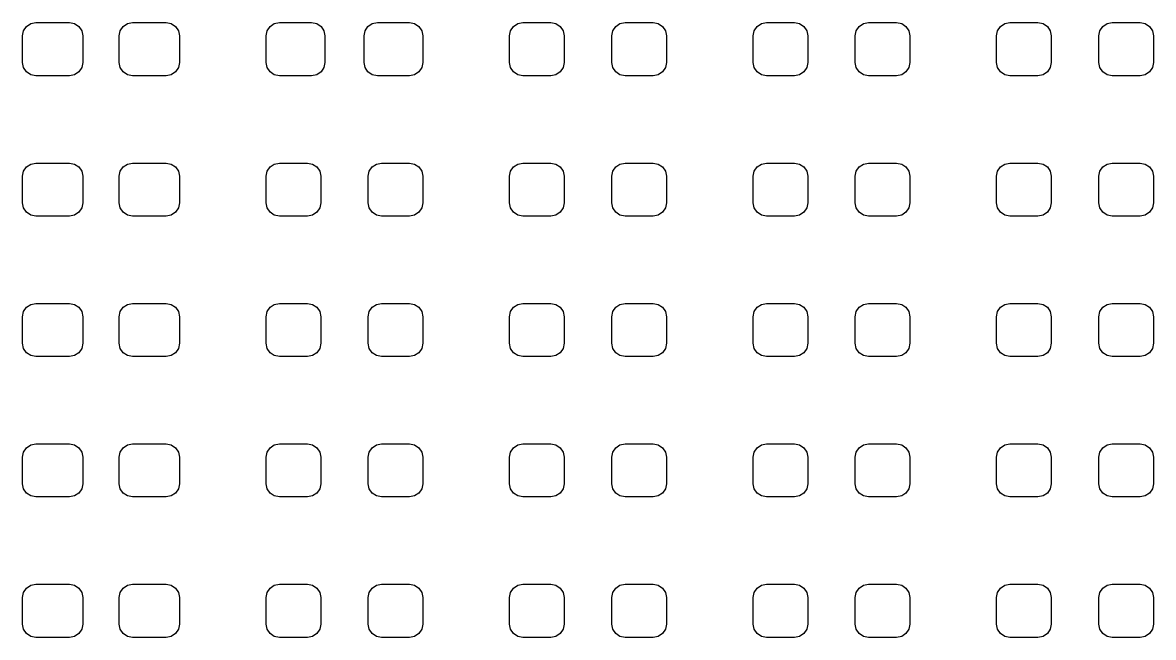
# Model space of a CAD drawing. Header units: inches. Extents: x 8.5 to 12.64, y -5.55 to -2.16.
# Drawn here: x 8.495 to 9.29, y -3.083 to -2.65 of the extents above; entities that cross this region are included whole.
import ezdxf

# ---------------------------------------------------------------- set-up
doc = ezdxf.new("R2010")
doc.units = ezdxf.units.IN
doc.header["$MEASUREMENT"] = 0
doc.layers.add('F.Paste', color=253, linetype='CONTINUOUS', true_color=0xb4a09a)

msp = doc.modelspace()

# ---------------------------------------------------------------- linework, layer by layer
at = {"layer": 'F.Paste', "linetype": 'CONTINUOUS'}
for p, q in [((8.49508, -2.65955), (8.49579, -2.65597)), ((8.49579, -2.65597), (8.49782, -2.65294)), ((8.49782, -2.65294), (8.50085, -2.65091)), ((8.50085, -2.65091), (8.50443, -2.6502)), ((8.50443, -2.6502), (8.52805, -2.6502)), ((8.52805, -2.6502), (8.53163, -2.65091)), ((8.53163, -2.65091), (8.53466, -2.65294)), ((8.53466, -2.65294), (8.53669, -2.65597)), ((8.53669, -2.65597), (8.5374, -2.65955)), ((8.56299, -2.65955), (8.5637, -2.65597)), ((8.5637, -2.65597), (8.56573, -2.65294)), ((8.56573, -2.65294), (8.56876, -2.65091)), ((8.56876, -2.65091), (8.57234, -2.6502)), ((8.57234, -2.6502), (8.59596, -2.6502)), ((8.59596, -2.6502), (8.59954, -2.65091)), ((8.59954, -2.65091), (8.60258, -2.65294)), ((8.60258, -2.65294), (8.6046, -2.65597)), ((8.6046, -2.65597), (8.60531, -2.65955)), ((8.66634, -2.65955), (8.66705, -2.65597)), ((8.66705, -2.65597), (8.66908, -2.65294)), ((8.66908, -2.65294), (8.67211, -2.65091)), ((8.67211, -2.65091), (8.67569, -2.6502)), ((8.67569, -2.6502), (8.69833, -2.6502)), ((8.69833, -2.6502), (8.70191, -2.65091)), ((8.70191, -2.65091), (8.70494, -2.65294)), ((8.70494, -2.65294), (8.70697, -2.65597)), ((8.70697, -2.65597), (8.70768, -2.65955)), ((8.73524, -2.65955), (8.73595, -2.65597)), ((8.73595, -2.65597), (8.73797, -2.65294)), ((8.73797, -2.65294), (8.74101, -2.65091)), ((8.74101, -2.65091), (8.74459, -2.6502)), ((8.74459, -2.6502), (8.76722, -2.6502)), ((8.76722, -2.6502), (8.7708, -2.65091)), ((8.7708, -2.65091), (8.77384, -2.65294)), ((8.77384, -2.65294), (8.77586, -2.65597)), ((8.77586, -2.65597), (8.77657, -2.65955)), ((8.8376, -2.65955), (8.83831, -2.65597)), ((8.83831, -2.65597), (8.84034, -2.65294)), ((8.84034, -2.65294), (8.84337, -2.65091)), ((8.84337, -2.65091), (8.84695, -2.6502)), ((8.84695, -2.6502), (8.86663, -2.6502)), ((8.86663, -2.6502), (8.87021, -2.65091)), ((8.87021, -2.65091), (8.87325, -2.65294)), ((8.87325, -2.65294), (8.87527, -2.65597)), ((8.87527, -2.65597), (8.87598, -2.65955)), ((8.90945, -2.65955), (8.91016, -2.65597)), ((8.91016, -2.65597), (8.91219, -2.65294)), ((8.91219, -2.65294), (8.91522, -2.65091)), ((8.91522, -2.65091), (8.9188, -2.6502)), ((8.9188, -2.6502), (8.93848, -2.6502)), ((8.93848, -2.6502), (8.94206, -2.65091)), ((8.94206, -2.65091), (8.9451, -2.65294)), ((8.9451, -2.65294), (8.94712, -2.65597)), ((8.94712, -2.65597), (8.94783, -2.65955)), ((9.00886, -2.65955), (9.00957, -2.65597)), ((9.00957, -2.65597), (9.0116, -2.65294)), ((9.0116, -2.65294), (9.01463, -2.65091)), ((9.01463, -2.65091), (9.01821, -2.6502)), ((9.01821, -2.6502), (9.03789, -2.6502)), ((9.03789, -2.6502), (9.04147, -2.65091)), ((9.04147, -2.65091), (9.04451, -2.65294)), ((9.04451, -2.65294), (9.04653, -2.65597)), ((9.04653, -2.65597), (9.04724, -2.65955)), ((9.08071, -2.65955), (9.08142, -2.65597)), ((9.08142, -2.65597), (9.08345, -2.65294)), ((9.08345, -2.65294), (9.08648, -2.65091)), ((9.08648, -2.65091), (9.09006, -2.6502)), ((9.09006, -2.6502), (9.10974, -2.6502)), ((9.10974, -2.6502), (9.11332, -2.65091)), ((9.11332, -2.65091), (9.11636, -2.65294)), ((9.11636, -2.65294), (9.11838, -2.65597)), ((9.11838, -2.65597), (9.11909, -2.65955)), ((9.18012, -2.65955), (9.18083, -2.65597)), ((9.18083, -2.65597), (9.18286, -2.65294)), ((9.18286, -2.65294), (9.18589, -2.65091)), ((9.18589, -2.65091), (9.18947, -2.6502)), ((9.18947, -2.6502), (9.20915, -2.6502)), ((9.20915, -2.6502), (9.21273, -2.65091)), ((9.21273, -2.65091), (9.21577, -2.65294)), ((9.21577, -2.65294), (9.21779, -2.65597)), ((9.21779, -2.65597), (9.2185, -2.65955)), ((9.25197, -2.65955), (9.25268, -2.65597)), ((9.25268, -2.65597), (9.25471, -2.65294)), ((9.25471, -2.65294), (9.25774, -2.65091)), ((9.25774, -2.65091), (9.26132, -2.6502)), ((9.26132, -2.6502), (9.281, -2.6502)), ((9.281, -2.6502), (9.28458, -2.65091)), ((9.28458, -2.65091), (9.28762, -2.65294)), ((9.28762, -2.65294), (9.28964, -2.65597)), ((9.28964, -2.65597), (9.29035, -2.65955)), ((8.49508, -2.67825), (8.49508, -2.65955)), ((8.5374, -2.65955), (8.5374, -2.67825)), ((8.56299, -2.67825), (8.56299, -2.65955)), ((8.60531, -2.65955), (8.60531, -2.67825)), ((8.66634, -2.67825), (8.66634, -2.65955)), ((8.70768, -2.65955), (8.70768, -2.67825)), ((8.73524, -2.67825), (8.73524, -2.65955)), ((8.77657, -2.65955), (8.77657, -2.67825)), ((8.8376, -2.67825), (8.8376, -2.65955)), ((8.87598, -2.65955), (8.87598, -2.67825)), ((8.90945, -2.67825), (8.90945, -2.65955)), ((8.94783, -2.65955), (8.94783, -2.67825)), ((9.00886, -2.67825), (9.00886, -2.65955)), ((9.04724, -2.65955), (9.04724, -2.67825)), ((9.08071, -2.67825), (9.08071, -2.65955)), ((9.11909, -2.65955), (9.11909, -2.67825)), ((9.18012, -2.67825), (9.18012, -2.65955)), ((9.2185, -2.65955), (9.2185, -2.67825)), ((9.25197, -2.67825), (9.25197, -2.65955)), ((9.29035, -2.65955), (9.29035, -2.67825)), ((8.49579, -2.68183), (8.49508, -2.67825)), ((8.5374, -2.67825), (8.53669, -2.68183)), ((8.5637, -2.68183), (8.56299, -2.67825)), ((8.60531, -2.67825), (8.6046, -2.68183)), ((8.66705, -2.68183), (8.66634, -2.67825)), ((8.70768, -2.67825), (8.70697, -2.68183)), ((8.73595, -2.68183), (8.73524, -2.67825)), ((8.77657, -2.67825), (8.77586, -2.68183)), ((8.83831, -2.68183), (8.8376, -2.67825)), ((8.87598, -2.67825), (8.87527, -2.68183)), ((8.91016, -2.68183), (8.90945, -2.67825)), ((8.94783, -2.67825), (8.94712, -2.68183)), ((9.00957, -2.68183), (9.00886, -2.67825)), ((9.04724, -2.67825), (9.04653, -2.68183)), ((9.08142, -2.68183), (9.08071, -2.67825)), ((9.11909, -2.67825), (9.11838, -2.68183)), ((9.18083, -2.68183), (9.18012, -2.67825)), ((9.2185, -2.67825), (9.21779, -2.68183)), ((9.25268, -2.68183), (9.25197, -2.67825)), ((9.29035, -2.67825), (9.28964, -2.68183)), ((8.49782, -2.68486), (8.49579, -2.68183)), ((8.50085, -2.68689), (8.49782, -2.68486)), ((8.50443, -2.6876), (8.50085, -2.68689)), ((8.52805, -2.6876), (8.50443, -2.6876)), ((8.53163, -2.68689), (8.52805, -2.6876)), ((8.53466, -2.68486), (8.53163, -2.68689)), ((8.53669, -2.68183), (8.53466, -2.68486)), ((8.56573, -2.68486), (8.5637, -2.68183)), ((8.56876, -2.68689), (8.56573, -2.68486)), ((8.57234, -2.6876), (8.56876, -2.68689)), ((8.59596, -2.6876), (8.57234, -2.6876)), ((8.59954, -2.68689), (8.59596, -2.6876)), ((8.60258, -2.68486), (8.59954, -2.68689)), ((8.6046, -2.68183), (8.60258, -2.68486)), ((8.66908, -2.68486), (8.66705, -2.68183)), ((8.67211, -2.68689), (8.66908, -2.68486)), ((8.67569, -2.6876), (8.67211, -2.68689)), ((8.69833, -2.6876), (8.67569, -2.6876)), ((8.70191, -2.68689), (8.69833, -2.6876)), ((8.70494, -2.68486), (8.70191, -2.68689)), ((8.70697, -2.68183), (8.70494, -2.68486)), ((8.73797, -2.68486), (8.73595, -2.68183)), ((8.74101, -2.68689), (8.73797, -2.68486)), ((8.74459, -2.6876), (8.74101, -2.68689)), ((8.76722, -2.6876), (8.74459, -2.6876)), ((8.7708, -2.68689), (8.76722, -2.6876)), ((8.77384, -2.68486), (8.7708, -2.68689)), ((8.77586, -2.68183), (8.77384, -2.68486)), ((8.84034, -2.68486), (8.83831, -2.68183)), ((8.84337, -2.68689), (8.84034, -2.68486)), ((8.84695, -2.6876), (8.84337, -2.68689)), ((8.86663, -2.6876), (8.84695, -2.6876)), ((8.87021, -2.68689), (8.86663, -2.6876)), ((8.87325, -2.68486), (8.87021, -2.68689)), ((8.87527, -2.68183), (8.87325, -2.68486)), ((8.91219, -2.68486), (8.91016, -2.68183)), ((8.91522, -2.68689), (8.91219, -2.68486)), ((8.9188, -2.6876), (8.91522, -2.68689)), ((8.93848, -2.6876), (8.9188, -2.6876)), ((8.94206, -2.68689), (8.93848, -2.6876)), ((8.9451, -2.68486), (8.94206, -2.68689)), ((8.94712, -2.68183), (8.9451, -2.68486)), ((9.0116, -2.68486), (9.00957, -2.68183)), ((9.01463, -2.68689), (9.0116, -2.68486)), ((9.01821, -2.6876), (9.01463, -2.68689)), ((9.03789, -2.6876), (9.01821, -2.6876)), ((9.04147, -2.68689), (9.03789, -2.6876)), ((9.04451, -2.68486), (9.04147, -2.68689)), ((9.04653, -2.68183), (9.04451, -2.68486)), ((9.08345, -2.68486), (9.08142, -2.68183)), ((9.08648, -2.68689), (9.08345, -2.68486)), ((9.09006, -2.6876), (9.08648, -2.68689)), ((9.10974, -2.6876), (9.09006, -2.6876)), ((9.11332, -2.68689), (9.10974, -2.6876)), ((9.11636, -2.68486), (9.11332, -2.68689)), ((9.11838, -2.68183), (9.11636, -2.68486)), ((9.18286, -2.68486), (9.18083, -2.68183)), ((9.18589, -2.68689), (9.18286, -2.68486)), ((9.18947, -2.6876), (9.18589, -2.68689)), ((9.20915, -2.6876), (9.18947, -2.6876)), ((9.21273, -2.68689), (9.20915, -2.6876)), ((9.21577, -2.68486), (9.21273, -2.68689)), ((9.21779, -2.68183), (9.21577, -2.68486)), ((9.25471, -2.68486), (9.25268, -2.68183)), ((9.25774, -2.68689), (9.25471, -2.68486)), ((9.26132, -2.6876), (9.25774, -2.68689)), ((9.281, -2.6876), (9.26132, -2.6876)), ((9.28458, -2.68689), (9.281, -2.6876)), ((9.28762, -2.68486), (9.28458, -2.68689)), ((9.28964, -2.68183), (9.28762, -2.68486)), ((8.49782, -2.75175), (8.50085, -2.74973)), ((8.50085, -2.74973), (8.50443, -2.74902)), ((8.50443, -2.74902), (8.52805, -2.74902)), ((8.52805, -2.74902), (8.53163, -2.74973)), ((8.53163, -2.74973), (8.53466, -2.75175)), ((8.56573, -2.75175), (8.56876, -2.74973)), ((8.56876, -2.74973), (8.57234, -2.74902)), ((8.57234, -2.74902), (8.59596, -2.74902)), ((8.59596, -2.74902), (8.59954, -2.74973)), ((8.59954, -2.74973), (8.60258, -2.75175)), ((8.66908, -2.75175), (8.67211, -2.74973)), ((8.67211, -2.74973), (8.67569, -2.74902)), ((8.67569, -2.74902), (8.69537, -2.74902)), ((8.69537, -2.74902), (8.69895, -2.74973)), ((8.69895, -2.74973), (8.70199, -2.75175)), ((8.74093, -2.75175), (8.74396, -2.74973)), ((8.74396, -2.74973), (8.74754, -2.74902)), ((8.74754, -2.74902), (8.76722, -2.74902)), ((8.76722, -2.74902), (8.7708, -2.74973)), ((8.7708, -2.74973), (8.77384, -2.75175)), ((8.84034, -2.75175), (8.84337, -2.74973)), ((8.84337, -2.74973), (8.84695, -2.74902)), ((8.84695, -2.74902), (8.86663, -2.74902)), ((8.86663, -2.74902), (8.87021, -2.74973)), ((8.87021, -2.74973), (8.87325, -2.75175)), ((8.91219, -2.75175), (8.91522, -2.74973)), ((8.91522, -2.74973), (8.9188, -2.74902)), ((8.9188, -2.74902), (8.93848, -2.74902)), ((8.93848, -2.74902), (8.94206, -2.74973)), ((8.94206, -2.74973), (8.9451, -2.75175)), ((9.0116, -2.75175), (9.01463, -2.74973)), ((9.01463, -2.74973), (9.01821, -2.74902)), ((9.01821, -2.74902), (9.03789, -2.74902)), ((9.03789, -2.74902), (9.04147, -2.74973)), ((9.04147, -2.74973), (9.04451, -2.75175)), ((9.08345, -2.75175), (9.08648, -2.74973)), ((9.08648, -2.74973), (9.09006, -2.74902)), ((9.09006, -2.74902), (9.10974, -2.74902)), ((9.10974, -2.74902), (9.11332, -2.74973)), ((9.11332, -2.74973), (9.11636, -2.75175)), ((9.18286, -2.75175), (9.18589, -2.74973)), ((9.18589, -2.74973), (9.18947, -2.74902)), ((9.18947, -2.74902), (9.20915, -2.74902)), ((9.20915, -2.74902), (9.21273, -2.74973)), ((9.21273, -2.74973), (9.21577, -2.75175)), ((9.25471, -2.75175), (9.25774, -2.74973)), ((9.25774, -2.74973), (9.26132, -2.74902)), ((9.26132, -2.74902), (9.281, -2.74902)), ((9.281, -2.74902), (9.28458, -2.74973)), ((9.28458, -2.74973), (9.28762, -2.75175)), ((8.49508, -2.75837), (8.49579, -2.75479)), ((8.49508, -2.77707), (8.49508, -2.75837)), ((8.49579, -2.75479), (8.49782, -2.75175)), ((8.53466, -2.75175), (8.53669, -2.75479)), ((8.53669, -2.75479), (8.5374, -2.75837)), ((8.5374, -2.75837), (8.5374, -2.77707)), ((8.56299, -2.75837), (8.5637, -2.75479)), ((8.56299, -2.77707), (8.56299, -2.75837)), ((8.5637, -2.75479), (8.56573, -2.75175)), ((8.60258, -2.75175), (8.6046, -2.75479)), ((8.6046, -2.75479), (8.60531, -2.75837)), ((8.60531, -2.75837), (8.60531, -2.77707)), ((8.66634, -2.75837), (8.66705, -2.75479)), ((8.66634, -2.77707), (8.66634, -2.75837)), ((8.66705, -2.75479), (8.66908, -2.75175)), ((8.70199, -2.75175), (8.70401, -2.75479)), ((8.70401, -2.75479), (8.70472, -2.75837)), ((8.70472, -2.75837), (8.70472, -2.77707)), ((8.73819, -2.75837), (8.7389, -2.75479)), ((8.73819, -2.77707), (8.73819, -2.75837)), ((8.7389, -2.75479), (8.74093, -2.75175)), ((8.77384, -2.75175), (8.77586, -2.75479)), ((8.77586, -2.75479), (8.77657, -2.75837)), ((8.77657, -2.75837), (8.77657, -2.77707)), ((8.8376, -2.75837), (8.83831, -2.75479)), ((8.8376, -2.77707), (8.8376, -2.75837)), ((8.83831, -2.75479), (8.84034, -2.75175)), ((8.87325, -2.75175), (8.87527, -2.75479)), ((8.87527, -2.75479), (8.87598, -2.75837)), ((8.87598, -2.75837), (8.87598, -2.77707)), ((8.90945, -2.75837), (8.91016, -2.75479)), ((8.90945, -2.77707), (8.90945, -2.75837)), ((8.91016, -2.75479), (8.91219, -2.75175)), ((8.9451, -2.75175), (8.94712, -2.75479)), ((8.94712, -2.75479), (8.94783, -2.75837)), ((8.94783, -2.75837), (8.94783, -2.77707)), ((9.00886, -2.75837), (9.00957, -2.75479)), ((9.00886, -2.77707), (9.00886, -2.75837)), ((9.00957, -2.75479), (9.0116, -2.75175)), ((9.04451, -2.75175), (9.04653, -2.75479)), ((9.04653, -2.75479), (9.04724, -2.75837)), ((9.04724, -2.75837), (9.04724, -2.77707)), ((9.08071, -2.75837), (9.08142, -2.75479)), ((9.08071, -2.77707), (9.08071, -2.75837)), ((9.08142, -2.75479), (9.08345, -2.75175)), ((9.11636, -2.75175), (9.11838, -2.75479)), ((9.11838, -2.75479), (9.11909, -2.75837)), ((9.11909, -2.75837), (9.11909, -2.77707)), ((9.18012, -2.75837), (9.18083, -2.75479)), ((9.18012, -2.77707), (9.18012, -2.75837)), ((9.18083, -2.75479), (9.18286, -2.75175)), ((9.21577, -2.75175), (9.21779, -2.75479)), ((9.21779, -2.75479), (9.2185, -2.75837)), ((9.2185, -2.75837), (9.2185, -2.77707)), ((9.25197, -2.75837), (9.25268, -2.75479)), ((9.25197, -2.77707), (9.25197, -2.75837)), ((9.25268, -2.75479), (9.25471, -2.75175)), ((9.28762, -2.75175), (9.28964, -2.75479)), ((9.28964, -2.75479), (9.29035, -2.75837)), ((9.29035, -2.75837), (9.29035, -2.77707)), ((8.49579, -2.78065), (8.49508, -2.77707)), ((8.49782, -2.78368), (8.49579, -2.78065)), ((8.53669, -2.78065), (8.53466, -2.78368)), ((8.5374, -2.77707), (8.53669, -2.78065)), ((8.5637, -2.78065), (8.56299, -2.77707)), ((8.56573, -2.78368), (8.5637, -2.78065)), ((8.6046, -2.78065), (8.60258, -2.78368)), ((8.60531, -2.77707), (8.6046, -2.78065)), ((8.66705, -2.78065), (8.66634, -2.77707)), ((8.66908, -2.78368), (8.66705, -2.78065)), ((8.70401, -2.78065), (8.70199, -2.78368)), ((8.70472, -2.77707), (8.70401, -2.78065)), ((8.7389, -2.78065), (8.73819, -2.77707)), ((8.74093, -2.78368), (8.7389, -2.78065)), ((8.77586, -2.78065), (8.77384, -2.78368)), ((8.77657, -2.77707), (8.77586, -2.78065)), ((8.83831, -2.78065), (8.8376, -2.77707)), ((8.84034, -2.78368), (8.83831, -2.78065)), ((8.87527, -2.78065), (8.87325, -2.78368)), ((8.87598, -2.77707), (8.87527, -2.78065)), ((8.91016, -2.78065), (8.90945, -2.77707)), ((8.91219, -2.78368), (8.91016, -2.78065)), ((8.94712, -2.78065), (8.9451, -2.78368)), ((8.94783, -2.77707), (8.94712, -2.78065)), ((9.00957, -2.78065), (9.00886, -2.77707)), ((9.0116, -2.78368), (9.00957, -2.78065)), ((9.04653, -2.78065), (9.04451, -2.78368)), ((9.04724, -2.77707), (9.04653, -2.78065)), ((9.08142, -2.78065), (9.08071, -2.77707)), ((9.08345, -2.78368), (9.08142, -2.78065)), ((9.11838, -2.78065), (9.11636, -2.78368)), ((9.11909, -2.77707), (9.11838, -2.78065)), ((9.18083, -2.78065), (9.18012, -2.77707)), ((9.18286, -2.78368), (9.18083, -2.78065)), ((9.21779, -2.78065), (9.21577, -2.78368)), ((9.2185, -2.77707), (9.21779, -2.78065)), ((9.25268, -2.78065), (9.25197, -2.77707)), ((9.25471, -2.78368), (9.25268, -2.78065)), ((9.28964, -2.78065), (9.28762, -2.78368)), ((9.29035, -2.77707), (9.28964, -2.78065)), ((8.50085, -2.78571), (8.49782, -2.78368)), ((8.50443, -2.78642), (8.50085, -2.78571)), ((8.52805, -2.78642), (8.50443, -2.78642)), ((8.53163, -2.78571), (8.52805, -2.78642)), ((8.53466, -2.78368), (8.53163, -2.78571)), ((8.56876, -2.78571), (8.56573, -2.78368)), ((8.57234, -2.78642), (8.56876, -2.78571)), ((8.59596, -2.78642), (8.57234, -2.78642)), ((8.59954, -2.78571), (8.59596, -2.78642)), ((8.60258, -2.78368), (8.59954, -2.78571)), ((8.67211, -2.78571), (8.66908, -2.78368)), ((8.67569, -2.78642), (8.67211, -2.78571)), ((8.69537, -2.78642), (8.67569, -2.78642)), ((8.69895, -2.78571), (8.69537, -2.78642)), ((8.70199, -2.78368), (8.69895, -2.78571)), ((8.74396, -2.78571), (8.74093, -2.78368)), ((8.74754, -2.78642), (8.74396, -2.78571)), ((8.76722, -2.78642), (8.74754, -2.78642)), ((8.7708, -2.78571), (8.76722, -2.78642)), ((8.77384, -2.78368), (8.7708, -2.78571)), ((8.84337, -2.78571), (8.84034, -2.78368)), ((8.84695, -2.78642), (8.84337, -2.78571)), ((8.86663, -2.78642), (8.84695, -2.78642)), ((8.87021, -2.78571), (8.86663, -2.78642)), ((8.87325, -2.78368), (8.87021, -2.78571)), ((8.91522, -2.78571), (8.91219, -2.78368)), ((8.9188, -2.78642), (8.91522, -2.78571)), ((8.93848, -2.78642), (8.9188, -2.78642)), ((8.94206, -2.78571), (8.93848, -2.78642)), ((8.9451, -2.78368), (8.94206, -2.78571)), ((9.01463, -2.78571), (9.0116, -2.78368)), ((9.01821, -2.78642), (9.01463, -2.78571)), ((9.03789, -2.78642), (9.01821, -2.78642)), ((9.04147, -2.78571), (9.03789, -2.78642)), ((9.04451, -2.78368), (9.04147, -2.78571)), ((9.08648, -2.78571), (9.08345, -2.78368)), ((9.09006, -2.78642), (9.08648, -2.78571)), ((9.10974, -2.78642), (9.09006, -2.78642)), ((9.11332, -2.78571), (9.10974, -2.78642)), ((9.11636, -2.78368), (9.11332, -2.78571)), ((9.18589, -2.78571), (9.18286, -2.78368)), ((9.18947, -2.78642), (9.18589, -2.78571)), ((9.20915, -2.78642), (9.18947, -2.78642)), ((9.21273, -2.78571), (9.20915, -2.78642)), ((9.21577, -2.78368), (9.21273, -2.78571)), ((9.25774, -2.78571), (9.25471, -2.78368)), ((9.26132, -2.78642), (9.25774, -2.78571)), ((9.281, -2.78642), (9.26132, -2.78642)), ((9.28458, -2.78571), (9.281, -2.78642)), ((9.28762, -2.78368), (9.28458, -2.78571)), ((8.49508, -2.85719), (8.49579, -2.85361)), ((8.49579, -2.85361), (8.49782, -2.85057)), ((8.49782, -2.85057), (8.50085, -2.84855)), ((8.50085, -2.84855), (8.50443, -2.84783)), ((8.50443, -2.84783), (8.52805, -2.84783)), ((8.52805, -2.84783), (8.53163, -2.84855)), ((8.53163, -2.84855), (8.53466, -2.85057)), ((8.53466, -2.85057), (8.53669, -2.85361)), ((8.53669, -2.85361), (8.5374, -2.85719)), ((8.56299, -2.85719), (8.5637, -2.85361)), ((8.5637, -2.85361), (8.56573, -2.85057)), ((8.56573, -2.85057), (8.56876, -2.84855)), ((8.56876, -2.84855), (8.57234, -2.84783)), ((8.57234, -2.84783), (8.59596, -2.84783)), ((8.59596, -2.84783), (8.59954, -2.84855)), ((8.59954, -2.84855), (8.60258, -2.85057)), ((8.60258, -2.85057), (8.6046, -2.85361)), ((8.6046, -2.85361), (8.60531, -2.85719)), ((8.66634, -2.85719), (8.66705, -2.85361)), ((8.66705, -2.85361), (8.66908, -2.85057)), ((8.66908, -2.85057), (8.67211, -2.84855)), ((8.67211, -2.84855), (8.67569, -2.84783)), ((8.67569, -2.84783), (8.69537, -2.84783)), ((8.69537, -2.84783), (8.69895, -2.84855)), ((8.69895, -2.84855), (8.70199, -2.85057)), ((8.70199, -2.85057), (8.70401, -2.85361)), ((8.70401, -2.85361), (8.70472, -2.85719)), ((8.73819, -2.85719), (8.7389, -2.85361)), ((8.7389, -2.85361), (8.74093, -2.85057)), ((8.74093, -2.85057), (8.74396, -2.84855)), ((8.74396, -2.84855), (8.74754, -2.84783)), ((8.74754, -2.84783), (8.76722, -2.84783)), ((8.76722, -2.84783), (8.7708, -2.84855)), ((8.7708, -2.84855), (8.77384, -2.85057)), ((8.77384, -2.85057), (8.77586, -2.85361)), ((8.77586, -2.85361), (8.77657, -2.85719)), ((8.8376, -2.85719), (8.83831, -2.85361)), ((8.83831, -2.85361), (8.84034, -2.85057)), ((8.84034, -2.85057), (8.84337, -2.84855)), ((8.84337, -2.84855), (8.84695, -2.84783)), ((8.84695, -2.84783), (8.86663, -2.84783)), ((8.86663, -2.84783), (8.87021, -2.84855)), ((8.87021, -2.84855), (8.87325, -2.85057)), ((8.87325, -2.85057), (8.87527, -2.85361)), ((8.87527, -2.85361), (8.87598, -2.85719)), ((8.90945, -2.85719), (8.91016, -2.85361)), ((8.91016, -2.85361), (8.91219, -2.85057)), ((8.91219, -2.85057), (8.91522, -2.84855)), ((8.91522, -2.84855), (8.9188, -2.84783)), ((8.9188, -2.84783), (8.93848, -2.84783)), ((8.93848, -2.84783), (8.94206, -2.84855)), ((8.94206, -2.84855), (8.9451, -2.85057)), ((8.9451, -2.85057), (8.94712, -2.85361)), ((8.94712, -2.85361), (8.94783, -2.85719)), ((9.00886, -2.85719), (9.00957, -2.85361)), ((9.00957, -2.85361), (9.0116, -2.85057)), ((9.0116, -2.85057), (9.01463, -2.84855)), ((9.01463, -2.84855), (9.01821, -2.84783)), ((9.01821, -2.84783), (9.03789, -2.84783)), ((9.03789, -2.84783), (9.04147, -2.84855)), ((9.04147, -2.84855), (9.04451, -2.85057)), ((9.04451, -2.85057), (9.04653, -2.85361)), ((9.04653, -2.85361), (9.04724, -2.85719)), ((9.08071, -2.85719), (9.08142, -2.85361)), ((9.08142, -2.85361), (9.08345, -2.85057)), ((9.08345, -2.85057), (9.08648, -2.84855)), ((9.08648, -2.84855), (9.09006, -2.84783)), ((9.09006, -2.84783), (9.10974, -2.84783)), ((9.10974, -2.84783), (9.11332, -2.84855)), ((9.11332, -2.84855), (9.11636, -2.85057)), ((9.11636, -2.85057), (9.11838, -2.85361)), ((9.11838, -2.85361), (9.11909, -2.85719)), ((9.18012, -2.85719), (9.18083, -2.85361)), ((9.18083, -2.85361), (9.18286, -2.85057)), ((9.18286, -2.85057), (9.18589, -2.84855)), ((9.18589, -2.84855), (9.18947, -2.84783)), ((9.18947, -2.84783), (9.20915, -2.84783)), ((9.20915, -2.84783), (9.21273, -2.84855)), ((9.21273, -2.84855), (9.21577, -2.85057)), ((9.21577, -2.85057), (9.21779, -2.85361)), ((9.21779, -2.85361), (9.2185, -2.85719)), ((9.25197, -2.85719), (9.25268, -2.85361)), ((9.25268, -2.85361), (9.25471, -2.85057)), ((9.25471, -2.85057), (9.25774, -2.84855)), ((9.25774, -2.84855), (9.26132, -2.84783)), ((9.26132, -2.84783), (9.281, -2.84783)), ((9.281, -2.84783), (9.28458, -2.84855)), ((9.28458, -2.84855), (9.28762, -2.85057)), ((9.28762, -2.85057), (9.28964, -2.85361)), ((9.28964, -2.85361), (9.29035, -2.85719)), ((8.49508, -2.87589), (8.49508, -2.85719)), ((8.5374, -2.85719), (8.5374, -2.87589)), ((8.56299, -2.87589), (8.56299, -2.85719)), ((8.60531, -2.85719), (8.60531, -2.87589)), ((8.66634, -2.87589), (8.66634, -2.85719)), ((8.70472, -2.85719), (8.70472, -2.87589)), ((8.73819, -2.87589), (8.73819, -2.85719)), ((8.77657, -2.85719), (8.77657, -2.87589)), ((8.8376, -2.87589), (8.8376, -2.85719)), ((8.87598, -2.85719), (8.87598, -2.87589)), ((8.90945, -2.87589), (8.90945, -2.85719)), ((8.94783, -2.85719), (8.94783, -2.87589)), ((9.00886, -2.87589), (9.00886, -2.85719)), ((9.04724, -2.85719), (9.04724, -2.87589)), ((9.08071, -2.87589), (9.08071, -2.85719)), ((9.11909, -2.85719), (9.11909, -2.87589)), ((9.18012, -2.87589), (9.18012, -2.85719)), ((9.2185, -2.85719), (9.2185, -2.87589)), ((9.25197, -2.87589), (9.25197, -2.85719)), ((9.29035, -2.85719), (9.29035, -2.87589)), ((8.49579, -2.87946), (8.49508, -2.87589)), ((8.5374, -2.87589), (8.53669, -2.87946)), ((8.5637, -2.87946), (8.56299, -2.87589)), ((8.60531, -2.87589), (8.6046, -2.87946)), ((8.66705, -2.87946), (8.66634, -2.87589)), ((8.70472, -2.87589), (8.70401, -2.87946)), ((8.7389, -2.87946), (8.73819, -2.87589)), ((8.77657, -2.87589), (8.77586, -2.87946)), ((8.83831, -2.87946), (8.8376, -2.87589)), ((8.87598, -2.87589), (8.87527, -2.87946)), ((8.91016, -2.87946), (8.90945, -2.87589)), ((8.94783, -2.87589), (8.94712, -2.87946)), ((9.00957, -2.87946), (9.00886, -2.87589)), ((9.04724, -2.87589), (9.04653, -2.87946)), ((9.08142, -2.87946), (9.08071, -2.87589)), ((9.11909, -2.87589), (9.11838, -2.87946)), ((9.18083, -2.87946), (9.18012, -2.87589)), ((9.2185, -2.87589), (9.21779, -2.87946)), ((9.25268, -2.87946), (9.25197, -2.87589)), ((9.29035, -2.87589), (9.28964, -2.87946)), ((8.49782, -2.8825), (8.49579, -2.87946)), ((8.50085, -2.88452), (8.49782, -2.8825)), ((8.50443, -2.88524), (8.50085, -2.88452)), ((8.52805, -2.88524), (8.50443, -2.88524)), ((8.53163, -2.88452), (8.52805, -2.88524)), ((8.53466, -2.8825), (8.53163, -2.88452)), ((8.53669, -2.87946), (8.53466, -2.8825)), ((8.56573, -2.8825), (8.5637, -2.87946)), ((8.56876, -2.88452), (8.56573, -2.8825)), ((8.57234, -2.88524), (8.56876, -2.88452)), ((8.59596, -2.88524), (8.57234, -2.88524)), ((8.59954, -2.88452), (8.59596, -2.88524)), ((8.60258, -2.8825), (8.59954, -2.88452)), ((8.6046, -2.87946), (8.60258, -2.8825)), ((8.66908, -2.8825), (8.66705, -2.87946)), ((8.67211, -2.88452), (8.66908, -2.8825)), ((8.67569, -2.88524), (8.67211, -2.88452)), ((8.69537, -2.88524), (8.67569, -2.88524)), ((8.69895, -2.88452), (8.69537, -2.88524)), ((8.70199, -2.8825), (8.69895, -2.88452)), ((8.70401, -2.87946), (8.70199, -2.8825)), ((8.74093, -2.8825), (8.7389, -2.87946)), ((8.74396, -2.88452), (8.74093, -2.8825)), ((8.74754, -2.88524), (8.74396, -2.88452)), ((8.76722, -2.88524), (8.74754, -2.88524)), ((8.7708, -2.88452), (8.76722, -2.88524)), ((8.77384, -2.8825), (8.7708, -2.88452)), ((8.77586, -2.87946), (8.77384, -2.8825)), ((8.84034, -2.8825), (8.83831, -2.87946)), ((8.84337, -2.88452), (8.84034, -2.8825)), ((8.84695, -2.88524), (8.84337, -2.88452)), ((8.86663, -2.88524), (8.84695, -2.88524)), ((8.87021, -2.88452), (8.86663, -2.88524)), ((8.87325, -2.8825), (8.87021, -2.88452)), ((8.87527, -2.87946), (8.87325, -2.8825)), ((8.91219, -2.8825), (8.91016, -2.87946)), ((8.91522, -2.88452), (8.91219, -2.8825)), ((8.9188, -2.88524), (8.91522, -2.88452)), ((8.93848, -2.88524), (8.9188, -2.88524)), ((8.94206, -2.88452), (8.93848, -2.88524)), ((8.9451, -2.8825), (8.94206, -2.88452)), ((8.94712, -2.87946), (8.9451, -2.8825)), ((9.0116, -2.8825), (9.00957, -2.87946)), ((9.01463, -2.88452), (9.0116, -2.8825)), ((9.01821, -2.88524), (9.01463, -2.88452)), ((9.03789, -2.88524), (9.01821, -2.88524)), ((9.04147, -2.88452), (9.03789, -2.88524)), ((9.04451, -2.8825), (9.04147, -2.88452)), ((9.04653, -2.87946), (9.04451, -2.8825)), ((9.08345, -2.8825), (9.08142, -2.87946)), ((9.08648, -2.88452), (9.08345, -2.8825)), ((9.09006, -2.88524), (9.08648, -2.88452)), ((9.10974, -2.88524), (9.09006, -2.88524)), ((9.11332, -2.88452), (9.10974, -2.88524)), ((9.11636, -2.8825), (9.11332, -2.88452)), ((9.11838, -2.87946), (9.11636, -2.8825)), ((9.18286, -2.8825), (9.18083, -2.87946)), ((9.18589, -2.88452), (9.18286, -2.8825)), ((9.18947, -2.88524), (9.18589, -2.88452)), ((9.20915, -2.88524), (9.18947, -2.88524)), ((9.21273, -2.88452), (9.20915, -2.88524)), ((9.21577, -2.8825), (9.21273, -2.88452)), ((9.21779, -2.87946), (9.21577, -2.8825)), ((9.25471, -2.8825), (9.25268, -2.87946)), ((9.25774, -2.88452), (9.25471, -2.8825)), ((9.26132, -2.88524), (9.25774, -2.88452)), ((9.281, -2.88524), (9.26132, -2.88524)), ((9.28458, -2.88452), (9.281, -2.88524)), ((9.28762, -2.8825), (9.28458, -2.88452)), ((9.28964, -2.87946), (9.28762, -2.8825)), ((8.49579, -2.95243), (8.49782, -2.94939)), ((8.49782, -2.94939), (8.50085, -2.94737)), ((8.50085, -2.94737), (8.50443, -2.94665)), ((8.50443, -2.94665), (8.52805, -2.94665)), ((8.52805, -2.94665), (8.53163, -2.94737)), ((8.53163, -2.94737), (8.53466, -2.94939)), ((8.53466, -2.94939), (8.53669, -2.95243)), ((8.5637, -2.95243), (8.56573, -2.94939)), ((8.56573, -2.94939), (8.56876, -2.94737)), ((8.56876, -2.94737), (8.57234, -2.94665)), ((8.57234, -2.94665), (8.59596, -2.94665)), ((8.59596, -2.94665), (8.59954, -2.94737)), ((8.59954, -2.94737), (8.60258, -2.94939)), ((8.60258, -2.94939), (8.6046, -2.95243)), ((8.66705, -2.95243), (8.66908, -2.94939)), ((8.66908, -2.94939), (8.67211, -2.94737)), ((8.67211, -2.94737), (8.67569, -2.94665)), ((8.67569, -2.94665), (8.69537, -2.94665)), ((8.69537, -2.94665), (8.69895, -2.94737)), ((8.69895, -2.94737), (8.70199, -2.94939)), ((8.70199, -2.94939), (8.70401, -2.95243)), ((8.7389, -2.95243), (8.74093, -2.94939)), ((8.74093, -2.94939), (8.74396, -2.94737)), ((8.74396, -2.94737), (8.74754, -2.94665)), ((8.74754, -2.94665), (8.76722, -2.94665)), ((8.76722, -2.94665), (8.7708, -2.94737)), ((8.7708, -2.94737), (8.77384, -2.94939)), ((8.77384, -2.94939), (8.77586, -2.95243)), ((8.83831, -2.95243), (8.84034, -2.94939)), ((8.84034, -2.94939), (8.84337, -2.94737)), ((8.84337, -2.94737), (8.84695, -2.94665)), ((8.84695, -2.94665), (8.86663, -2.94665)), ((8.86663, -2.94665), (8.87021, -2.94737)), ((8.87021, -2.94737), (8.87325, -2.94939)), ((8.87325, -2.94939), (8.87527, -2.95243)), ((8.91016, -2.95243), (8.91219, -2.94939)), ((8.91219, -2.94939), (8.91522, -2.94737)), ((8.91522, -2.94737), (8.9188, -2.94665)), ((8.9188, -2.94665), (8.93848, -2.94665)), ((8.93848, -2.94665), (8.94206, -2.94737)), ((8.94206, -2.94737), (8.9451, -2.94939)), ((8.9451, -2.94939), (8.94712, -2.95243)), ((9.00957, -2.95243), (9.0116, -2.94939)), ((9.0116, -2.94939), (9.01463, -2.94737)), ((9.01463, -2.94737), (9.01821, -2.94665)), ((9.01821, -2.94665), (9.03789, -2.94665)), ((9.03789, -2.94665), (9.04147, -2.94737)), ((9.04147, -2.94737), (9.04451, -2.94939)), ((9.04451, -2.94939), (9.04653, -2.95243)), ((9.08142, -2.95243), (9.08345, -2.94939)), ((9.08345, -2.94939), (9.08648, -2.94737)), ((9.08648, -2.94737), (9.09006, -2.94665)), ((9.09006, -2.94665), (9.10974, -2.94665)), ((9.10974, -2.94665), (9.11332, -2.94737)), ((9.11332, -2.94737), (9.11636, -2.94939)), ((9.11636, -2.94939), (9.11838, -2.95243)), ((9.18083, -2.95243), (9.18286, -2.94939)), ((9.18286, -2.94939), (9.18589, -2.94737)), ((9.18589, -2.94737), (9.18947, -2.94665)), ((9.18947, -2.94665), (9.20915, -2.94665)), ((9.20915, -2.94665), (9.21273, -2.94737)), ((9.21273, -2.94737), (9.21577, -2.94939)), ((9.21577, -2.94939), (9.21779, -2.95243)), ((9.25268, -2.95243), (9.25471, -2.94939)), ((9.25471, -2.94939), (9.25774, -2.94737)), ((9.25774, -2.94737), (9.26132, -2.94665)), ((9.26132, -2.94665), (9.281, -2.94665)), ((9.281, -2.94665), (9.28458, -2.94737)), ((9.28458, -2.94737), (9.28762, -2.94939)), ((9.28762, -2.94939), (9.28964, -2.95243)), ((8.49508, -2.956), (8.49579, -2.95243)), ((8.49508, -2.9747), (8.49508, -2.956)), ((8.53669, -2.95243), (8.5374, -2.956)), ((8.5374, -2.956), (8.5374, -2.9747)), ((8.56299, -2.956), (8.5637, -2.95243)), ((8.56299, -2.9747), (8.56299, -2.956)), ((8.6046, -2.95243), (8.60531, -2.956)), ((8.60531, -2.956), (8.60531, -2.9747)), ((8.66634, -2.956), (8.66705, -2.95243)), ((8.66634, -2.9747), (8.66634, -2.956)), ((8.70401, -2.95243), (8.70472, -2.956)), ((8.70472, -2.956), (8.70472, -2.9747)), ((8.73819, -2.956), (8.7389, -2.95243)), ((8.73819, -2.9747), (8.73819, -2.956)), ((8.77586, -2.95243), (8.77657, -2.956)), ((8.77657, -2.956), (8.77657, -2.9747)), ((8.8376, -2.956), (8.83831, -2.95243)), ((8.8376, -2.9747), (8.8376, -2.956)), ((8.87527, -2.95243), (8.87598, -2.956)), ((8.87598, -2.956), (8.87598, -2.9747)), ((8.90945, -2.956), (8.91016, -2.95243)), ((8.90945, -2.9747), (8.90945, -2.956)), ((8.94712, -2.95243), (8.94783, -2.956)), ((8.94783, -2.956), (8.94783, -2.9747)), ((9.00886, -2.956), (9.00957, -2.95243)), ((9.00886, -2.9747), (9.00886, -2.956)), ((9.04653, -2.95243), (9.04724, -2.956)), ((9.04724, -2.956), (9.04724, -2.9747)), ((9.08071, -2.956), (9.08142, -2.95243)), ((9.08071, -2.9747), (9.08071, -2.956)), ((9.11838, -2.95243), (9.11909, -2.956)), ((9.11909, -2.956), (9.11909, -2.9747)), ((9.18012, -2.956), (9.18083, -2.95243)), ((9.18012, -2.9747), (9.18012, -2.956)), ((9.21779, -2.95243), (9.2185, -2.956)), ((9.2185, -2.956), (9.2185, -2.9747)), ((9.25197, -2.956), (9.25268, -2.95243)), ((9.25197, -2.9747), (9.25197, -2.956)), ((9.28964, -2.95243), (9.29035, -2.956)), ((9.29035, -2.956), (9.29035, -2.9747)), ((8.49579, -2.97828), (8.49508, -2.9747)), ((8.49782, -2.98132), (8.49579, -2.97828)), ((8.50085, -2.98334), (8.49782, -2.98132)), ((8.53466, -2.98132), (8.53163, -2.98334)), ((8.53669, -2.97828), (8.53466, -2.98132)), ((8.5374, -2.9747), (8.53669, -2.97828)), ((8.5637, -2.97828), (8.56299, -2.9747)), ((8.56573, -2.98132), (8.5637, -2.97828)), ((8.56876, -2.98334), (8.56573, -2.98132)), ((8.60258, -2.98132), (8.59954, -2.98334)), ((8.6046, -2.97828), (8.60258, -2.98132)), ((8.60531, -2.9747), (8.6046, -2.97828)), ((8.66705, -2.97828), (8.66634, -2.9747)), ((8.66908, -2.98132), (8.66705, -2.97828)), ((8.67211, -2.98334), (8.66908, -2.98132)), ((8.70199, -2.98132), (8.69895, -2.98334)), ((8.70401, -2.97828), (8.70199, -2.98132)), ((8.70472, -2.9747), (8.70401, -2.97828)), ((8.7389, -2.97828), (8.73819, -2.9747)), ((8.74093, -2.98132), (8.7389, -2.97828)), ((8.74396, -2.98334), (8.74093, -2.98132)), ((8.77384, -2.98132), (8.7708, -2.98334)), ((8.77586, -2.97828), (8.77384, -2.98132)), ((8.77657, -2.9747), (8.77586, -2.97828)), ((8.83831, -2.97828), (8.8376, -2.9747)), ((8.84034, -2.98132), (8.83831, -2.97828)), ((8.84337, -2.98334), (8.84034, -2.98132)), ((8.87325, -2.98132), (8.87021, -2.98334)), ((8.87527, -2.97828), (8.87325, -2.98132)), ((8.87598, -2.9747), (8.87527, -2.97828)), ((8.91016, -2.97828), (8.90945, -2.9747)), ((8.91219, -2.98132), (8.91016, -2.97828)), ((8.91522, -2.98334), (8.91219, -2.98132)), ((8.9451, -2.98132), (8.94206, -2.98334)), ((8.94712, -2.97828), (8.9451, -2.98132)), ((8.94783, -2.9747), (8.94712, -2.97828)), ((9.00957, -2.97828), (9.00886, -2.9747)), ((9.0116, -2.98132), (9.00957, -2.97828)), ((9.01463, -2.98334), (9.0116, -2.98132)), ((9.04451, -2.98132), (9.04147, -2.98334)), ((9.04653, -2.97828), (9.04451, -2.98132)), ((9.04724, -2.9747), (9.04653, -2.97828)), ((9.08142, -2.97828), (9.08071, -2.9747)), ((9.08345, -2.98132), (9.08142, -2.97828)), ((9.08648, -2.98334), (9.08345, -2.98132)), ((9.11636, -2.98132), (9.11332, -2.98334)), ((9.11838, -2.97828), (9.11636, -2.98132)), ((9.11909, -2.9747), (9.11838, -2.97828)), ((9.18083, -2.97828), (9.18012, -2.9747)), ((9.18286, -2.98132), (9.18083, -2.97828)), ((9.18589, -2.98334), (9.18286, -2.98132)), ((9.21577, -2.98132), (9.21273, -2.98334)), ((9.21779, -2.97828), (9.21577, -2.98132)), ((9.2185, -2.9747), (9.21779, -2.97828)), ((9.25268, -2.97828), (9.25197, -2.9747)), ((9.25471, -2.98132), (9.25268, -2.97828)), ((9.25774, -2.98334), (9.25471, -2.98132)), ((9.28762, -2.98132), (9.28458, -2.98334)), ((9.28964, -2.97828), (9.28762, -2.98132)), ((9.29035, -2.9747), (9.28964, -2.97828)), ((8.50443, -2.98406), (8.50085, -2.98334)), ((8.52805, -2.98406), (8.50443, -2.98406)), ((8.53163, -2.98334), (8.52805, -2.98406)), ((8.57234, -2.98406), (8.56876, -2.98334)), ((8.59596, -2.98406), (8.57234, -2.98406)), ((8.59954, -2.98334), (8.59596, -2.98406)), ((8.67569, -2.98406), (8.67211, -2.98334)), ((8.69537, -2.98406), (8.67569, -2.98406)), ((8.69895, -2.98334), (8.69537, -2.98406)), ((8.74754, -2.98406), (8.74396, -2.98334)), ((8.76722, -2.98406), (8.74754, -2.98406)), ((8.7708, -2.98334), (8.76722, -2.98406)), ((8.84695, -2.98406), (8.84337, -2.98334)), ((8.86663, -2.98406), (8.84695, -2.98406)), ((8.87021, -2.98334), (8.86663, -2.98406)), ((8.9188, -2.98406), (8.91522, -2.98334)), ((8.93848, -2.98406), (8.9188, -2.98406)), ((8.94206, -2.98334), (8.93848, -2.98406)), ((9.01821, -2.98406), (9.01463, -2.98334)), ((9.03789, -2.98406), (9.01821, -2.98406)), ((9.04147, -2.98334), (9.03789, -2.98406)), ((9.09006, -2.98406), (9.08648, -2.98334)), ((9.10974, -2.98406), (9.09006, -2.98406)), ((9.11332, -2.98334), (9.10974, -2.98406)), ((9.18947, -2.98406), (9.18589, -2.98334)), ((9.20915, -2.98406), (9.18947, -2.98406)), ((9.21273, -2.98334), (9.20915, -2.98406)), ((9.26132, -2.98406), (9.25774, -2.98334)), ((9.281, -2.98406), (9.26132, -2.98406)), ((9.28458, -2.98334), (9.281, -2.98406)), ((8.50085, -3.04618), (8.50443, -3.04547)), ((8.50443, -3.04547), (8.52805, -3.04547)), ((8.52805, -3.04547), (8.53163, -3.04618)), ((8.56876, -3.04618), (8.57234, -3.04547)), ((8.57234, -3.04547), (8.59596, -3.04547)), ((8.59596, -3.04547), (8.59954, -3.04618)), ((8.67211, -3.04618), (8.67569, -3.04547)), ((8.67569, -3.04547), (8.69537, -3.04547)), ((8.69537, -3.04547), (8.69895, -3.04618)), ((8.74396, -3.04618), (8.74754, -3.04547)), ((8.74754, -3.04547), (8.76722, -3.04547)), ((8.76722, -3.04547), (8.7708, -3.04618)), ((8.84337, -3.04618), (8.84695, -3.04547)), ((8.84695, -3.04547), (8.86663, -3.04547)), ((8.86663, -3.04547), (8.87021, -3.04618)), ((8.91522, -3.04618), (8.9188, -3.04547)), ((8.9188, -3.04547), (8.93848, -3.04547)), ((8.93848, -3.04547), (8.94206, -3.04618)), ((9.01463, -3.04618), (9.01821, -3.04547)), ((9.01821, -3.04547), (9.03789, -3.04547)), ((9.03789, -3.04547), (9.04147, -3.04618)), ((9.08648, -3.04618), (9.09006, -3.04547)), ((9.09006, -3.04547), (9.10974, -3.04547)), ((9.10974, -3.04547), (9.11332, -3.04618)), ((9.18589, -3.04618), (9.18947, -3.04547)), ((9.18947, -3.04547), (9.20915, -3.04547)), ((9.20915, -3.04547), (9.21273, -3.04618)), ((9.25774, -3.04618), (9.26132, -3.04547)), ((9.26132, -3.04547), (9.281, -3.04547)), ((9.281, -3.04547), (9.28458, -3.04618)), ((8.49508, -3.05482), (8.49579, -3.05124)), ((8.49579, -3.05124), (8.49782, -3.04821)), ((8.49782, -3.04821), (8.50085, -3.04618)), ((8.53163, -3.04618), (8.53466, -3.04821)), ((8.53466, -3.04821), (8.53669, -3.05124)), ((8.53669, -3.05124), (8.5374, -3.05482)), ((8.56299, -3.05482), (8.5637, -3.05124)), ((8.5637, -3.05124), (8.56573, -3.04821)), ((8.56573, -3.04821), (8.56876, -3.04618)), ((8.59954, -3.04618), (8.60258, -3.04821)), ((8.60258, -3.04821), (8.6046, -3.05124)), ((8.6046, -3.05124), (8.60531, -3.05482)), ((8.66634, -3.05482), (8.66705, -3.05124)), ((8.66705, -3.05124), (8.66908, -3.04821)), ((8.66908, -3.04821), (8.67211, -3.04618)), ((8.69895, -3.04618), (8.70199, -3.04821)), ((8.70199, -3.04821), (8.70401, -3.05124)), ((8.70401, -3.05124), (8.70472, -3.05482)), ((8.73819, -3.05482), (8.7389, -3.05124)), ((8.7389, -3.05124), (8.74093, -3.04821)), ((8.74093, -3.04821), (8.74396, -3.04618)), ((8.7708, -3.04618), (8.77384, -3.04821)), ((8.77384, -3.04821), (8.77586, -3.05124)), ((8.77586, -3.05124), (8.77657, -3.05482)), ((8.8376, -3.05482), (8.83831, -3.05124)), ((8.83831, -3.05124), (8.84034, -3.04821)), ((8.84034, -3.04821), (8.84337, -3.04618)), ((8.87021, -3.04618), (8.87325, -3.04821)), ((8.87325, -3.04821), (8.87527, -3.05124)), ((8.87527, -3.05124), (8.87598, -3.05482)), ((8.90945, -3.05482), (8.91016, -3.05124)), ((8.91016, -3.05124), (8.91219, -3.04821)), ((8.91219, -3.04821), (8.91522, -3.04618)), ((8.94206, -3.04618), (8.9451, -3.04821)), ((8.9451, -3.04821), (8.94712, -3.05124)), ((8.94712, -3.05124), (8.94783, -3.05482)), ((9.00886, -3.05482), (9.00957, -3.05124)), ((9.00957, -3.05124), (9.0116, -3.04821)), ((9.0116, -3.04821), (9.01463, -3.04618)), ((9.04147, -3.04618), (9.04451, -3.04821)), ((9.04451, -3.04821), (9.04653, -3.05124)), ((9.04653, -3.05124), (9.04724, -3.05482)), ((9.08071, -3.05482), (9.08142, -3.05124)), ((9.08142, -3.05124), (9.08345, -3.04821)), ((9.08345, -3.04821), (9.08648, -3.04618)), ((9.11332, -3.04618), (9.11636, -3.04821)), ((9.11636, -3.04821), (9.11838, -3.05124)), ((9.11838, -3.05124), (9.11909, -3.05482)), ((9.18012, -3.05482), (9.18083, -3.05124)), ((9.18083, -3.05124), (9.18286, -3.04821)), ((9.18286, -3.04821), (9.18589, -3.04618)), ((9.21273, -3.04618), (9.21577, -3.04821)), ((9.21577, -3.04821), (9.21779, -3.05124)), ((9.21779, -3.05124), (9.2185, -3.05482)), ((9.25197, -3.05482), (9.25268, -3.05124)), ((9.25268, -3.05124), (9.25471, -3.04821)), ((9.25471, -3.04821), (9.25774, -3.04618)), ((9.28458, -3.04618), (9.28762, -3.04821)), ((9.28762, -3.04821), (9.28964, -3.05124)), ((9.28964, -3.05124), (9.29035, -3.05482)), ((8.49508, -3.07352), (8.49508, -3.05482)), ((8.5374, -3.05482), (8.5374, -3.07352)), ((8.56299, -3.07352), (8.56299, -3.05482)), ((8.60531, -3.05482), (8.60531, -3.07352)), ((8.66634, -3.07352), (8.66634, -3.05482)), ((8.70472, -3.05482), (8.70472, -3.07352)), ((8.73819, -3.07352), (8.73819, -3.05482)), ((8.77657, -3.05482), (8.77657, -3.07352)), ((8.8376, -3.07352), (8.8376, -3.05482)), ((8.87598, -3.05482), (8.87598, -3.07352)), ((8.90945, -3.07352), (8.90945, -3.05482)), ((8.94783, -3.05482), (8.94783, -3.07352)), ((9.00886, -3.07352), (9.00886, -3.05482)), ((9.04724, -3.05482), (9.04724, -3.07352)), ((9.08071, -3.07352), (9.08071, -3.05482)), ((9.11909, -3.05482), (9.11909, -3.07352)), ((9.18012, -3.07352), (9.18012, -3.05482)), ((9.2185, -3.05482), (9.2185, -3.07352)), ((9.25197, -3.07352), (9.25197, -3.05482)), ((9.29035, -3.05482), (9.29035, -3.07352)), ((8.49579, -3.0771), (8.49508, -3.07352)), ((8.49782, -3.08014), (8.49579, -3.0771)), ((8.53669, -3.0771), (8.53466, -3.08014)), ((8.5374, -3.07352), (8.53669, -3.0771)), ((8.5637, -3.0771), (8.56299, -3.07352)), ((8.56573, -3.08014), (8.5637, -3.0771)), ((8.6046, -3.0771), (8.60258, -3.08014)), ((8.60531, -3.07352), (8.6046, -3.0771)), ((8.66705, -3.0771), (8.66634, -3.07352)), ((8.66908, -3.08014), (8.66705, -3.0771)), ((8.70401, -3.0771), (8.70199, -3.08014)), ((8.70472, -3.07352), (8.70401, -3.0771)), ((8.7389, -3.0771), (8.73819, -3.07352)), ((8.74093, -3.08014), (8.7389, -3.0771)), ((8.77586, -3.0771), (8.77384, -3.08014)), ((8.77657, -3.07352), (8.77586, -3.0771)), ((8.83831, -3.0771), (8.8376, -3.07352)), ((8.84034, -3.08014), (8.83831, -3.0771)), ((8.87527, -3.0771), (8.87325, -3.08014)), ((8.87598, -3.07352), (8.87527, -3.0771)), ((8.91016, -3.0771), (8.90945, -3.07352)), ((8.91219, -3.08014), (8.91016, -3.0771)), ((8.94712, -3.0771), (8.9451, -3.08014)), ((8.94783, -3.07352), (8.94712, -3.0771)), ((9.00957, -3.0771), (9.00886, -3.07352)), ((9.0116, -3.08014), (9.00957, -3.0771)), ((9.04653, -3.0771), (9.04451, -3.08014)), ((9.04724, -3.07352), (9.04653, -3.0771)), ((9.08142, -3.0771), (9.08071, -3.07352)), ((9.08345, -3.08014), (9.08142, -3.0771)), ((9.11838, -3.0771), (9.11636, -3.08014)), ((9.11909, -3.07352), (9.11838, -3.0771)), ((9.18083, -3.0771), (9.18012, -3.07352)), ((9.18286, -3.08014), (9.18083, -3.0771)), ((9.21779, -3.0771), (9.21577, -3.08014)), ((9.2185, -3.07352), (9.21779, -3.0771)), ((9.25268, -3.0771), (9.25197, -3.07352)), ((9.25471, -3.08014), (9.25268, -3.0771)), ((9.28964, -3.0771), (9.28762, -3.08014)), ((9.29035, -3.07352), (9.28964, -3.0771)), ((8.50085, -3.08216), (8.49782, -3.08014)), ((8.50443, -3.08287), (8.50085, -3.08216)), ((8.52805, -3.08287), (8.50443, -3.08287)), ((8.53163, -3.08216), (8.52805, -3.08287)), ((8.53466, -3.08014), (8.53163, -3.08216)), ((8.56876, -3.08216), (8.56573, -3.08014)), ((8.57234, -3.08287), (8.56876, -3.08216)), ((8.59596, -3.08287), (8.57234, -3.08287)), ((8.59954, -3.08216), (8.59596, -3.08287)), ((8.60258, -3.08014), (8.59954, -3.08216)), ((8.67211, -3.08216), (8.66908, -3.08014)), ((8.67569, -3.08287), (8.67211, -3.08216)), ((8.69537, -3.08287), (8.67569, -3.08287)), ((8.69895, -3.08216), (8.69537, -3.08287)), ((8.70199, -3.08014), (8.69895, -3.08216)), ((8.74396, -3.08216), (8.74093, -3.08014)), ((8.74754, -3.08287), (8.74396, -3.08216)), ((8.76722, -3.08287), (8.74754, -3.08287)), ((8.7708, -3.08216), (8.76722, -3.08287)), ((8.77384, -3.08014), (8.7708, -3.08216)), ((8.84337, -3.08216), (8.84034, -3.08014)), ((8.84695, -3.08287), (8.84337, -3.08216)), ((8.86663, -3.08287), (8.84695, -3.08287)), ((8.87021, -3.08216), (8.86663, -3.08287)), ((8.87325, -3.08014), (8.87021, -3.08216)), ((8.91522, -3.08216), (8.91219, -3.08014)), ((8.9188, -3.08287), (8.91522, -3.08216)), ((8.93848, -3.08287), (8.9188, -3.08287)), ((8.94206, -3.08216), (8.93848, -3.08287)), ((8.9451, -3.08014), (8.94206, -3.08216)), ((9.01463, -3.08216), (9.0116, -3.08014)), ((9.01821, -3.08287), (9.01463, -3.08216)), ((9.03789, -3.08287), (9.01821, -3.08287)), ((9.04147, -3.08216), (9.03789, -3.08287)), ((9.04451, -3.08014), (9.04147, -3.08216)), ((9.08648, -3.08216), (9.08345, -3.08014)), ((9.09006, -3.08287), (9.08648, -3.08216)), ((9.10974, -3.08287), (9.09006, -3.08287)), ((9.11332, -3.08216), (9.10974, -3.08287)), ((9.11636, -3.08014), (9.11332, -3.08216)), ((9.18589, -3.08216), (9.18286, -3.08014)), ((9.18947, -3.08287), (9.18589, -3.08216)), ((9.20915, -3.08287), (9.18947, -3.08287)), ((9.21273, -3.08216), (9.20915, -3.08287)), ((9.21577, -3.08014), (9.21273, -3.08216)), ((9.25774, -3.08216), (9.25471, -3.08014)), ((9.26132, -3.08287), (9.25774, -3.08216)), ((9.281, -3.08287), (9.26132, -3.08287)), ((9.28458, -3.08216), (9.281, -3.08287)), ((9.28762, -3.08014), (9.28458, -3.08216))]:
    msp.add_line(p, q, dxfattribs=at)

doc.saveas('drawing.dxf')
